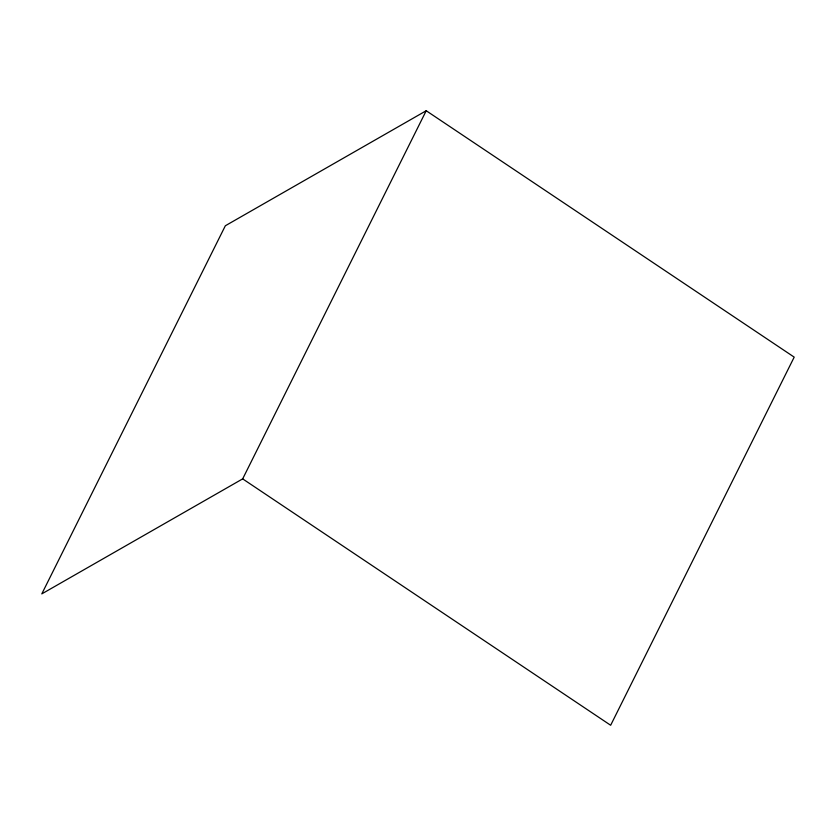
<?xml version="1.0" encoding="UTF-8"?>
<svg xmlns="http://www.w3.org/2000/svg" width="836" height="836" viewBox="0 0 836 836"><rect width="100%" height="100%" fill="white"/><g stroke="black" fill="none" stroke-linecap="round" stroke-linejoin="round"><path stroke-width="1.25" d="M242.67 478.871L426.214 110.739L794.2 357.129L610.656 725.261L242.67 478.871L41.8 593.884L225.344 225.762L426.214 110.739"/></g></svg>
